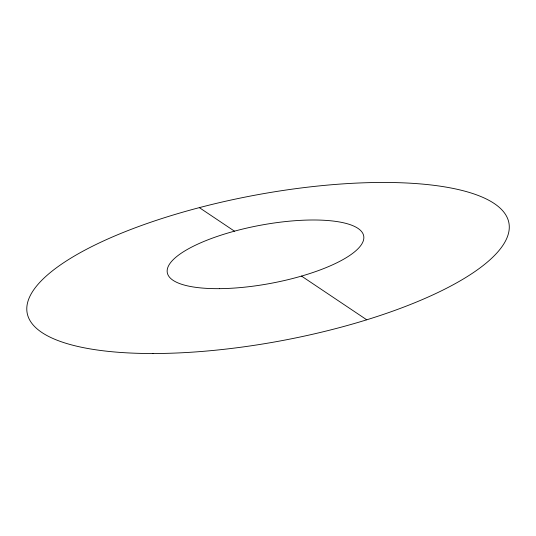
<?xml version="1.0" encoding="UTF-8"?>
<svg xmlns="http://www.w3.org/2000/svg" width="536" height="536" viewBox="0 0 536 536"><rect width="100%" height="100%" fill="white"/><g stroke="black" fill="none" stroke-linecap="round" stroke-linejoin="round"><path stroke-width="0.8" d="M199.332 207.626L234.46 231.163M301.507 276.087L366.738 319.798M152.961 353.526A245.046 73.955 -10.6 0 0 509.2 225.113A245.046 73.955 -10.6 0 0 141.946 225.328A245.046 73.955 -10.6 0 0 152.961 353.526M219.639 288.656A99.917 29.514 -10.6 0 0 363.77 236.43A99.917 29.514 -10.6 0 0 213.033 237.904A99.917 29.514 -10.6 0 0 219.639 288.656"/></g></svg>
